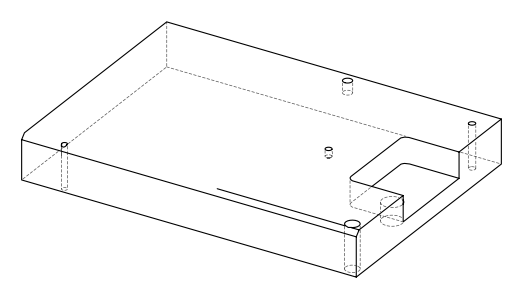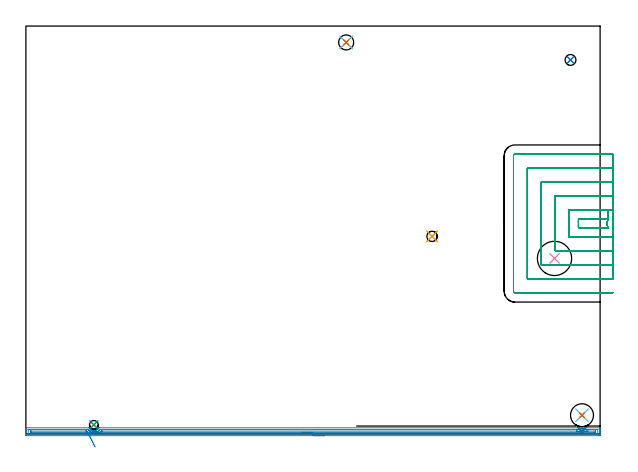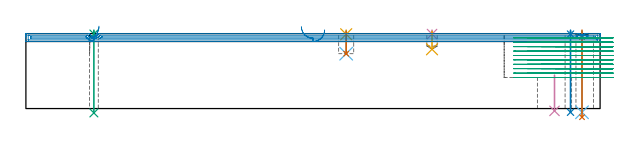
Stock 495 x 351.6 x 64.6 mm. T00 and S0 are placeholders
(PLAN: 15 operations, 10 tool changes, 47.2 min)
(1 SPOT_DRILL | STEP1HOLE | NXT0321_9005460120000 | 0.05 min | 182 mm3)
(2 SPOT_DRILL_1 | STEP1HOLE_1 | NXT0321_9005460120000 | 0.03 min | 2 mm3)
(3 SPOT_DRILL_2 | STEP1HOLE_2 | NXT0321_9005460120000 | 0.03 min | 0 mm3)
(4 SPOT_DRILL_3 | STEP1POCKET | NXT0321_9005460120000 | 0.03 min | 0 mm3)
(5 SPOT_DRILL_4 | STEP1POCKET_1 | NXT0321_9005460120000 | 0.03 min | 2 mm3)
(6 DRILL_THROUGH_HOLE_INTO_CENTER | STEP1HOLE | NXT0301_065 | 0.28 min | 4312 mm3)
(7 DRILL_TO_ENLARGE_THROUGH_HOLE | STEP1HOLE | UGT0301_264 | 0.3 min | 15361 mm3)
(8 DRILL_THROUGH_HOLE_INTO_CENTER_1 | STEP1HOLE_1 | NXT0301_065 | 0.28 min | 4445 mm3)
(9 DRILL_THROUGH_HOLE_INTO_CENTER_2 | STEP1HOLE_2 | UGT0301_195 | 0.28 min | 2890 mm3)
(10 INDEXABLE_INSERT_DRILL_THROUGH_HOLE_FROM_SOLID | STEP1HOLE_3 | NXT0302_030 | 0.13 min | 44109 mm3)
(11 DRILL_BLIND_HOLE_INTO_CENTER | STEP1POCKET | UGT0301_205 | 0.06 min | 722 mm3)
(12 DRILL_BLIND_HOLE_INTO_CENTER_1 | STEP1POCKET_1 | UGT0301_195 | 0.08 min | 704 mm3)
(13 DRILL_TO_ENLARGE_BLIND_HOLE | STEP1POCKET_1 | UGT0301_374 | 0.08 min | 1580 mm3)
(14 AREA_MILL | FG_CHAMFER_SURFACE | UGT0205_001 | 12.16 min | 11429 mm3)
(15 MILL_SLOT | SLOT_PARTIAL_RECTANGULAR | NXT0201_012 | Follow Part, ap 4, ae 75% | 33.34 min | 396099 mm3)
(TOOL NXT0321_9005460120000 | NC Spot Drill, 142deg, 12mm, Carbide, Uncoated | D12 PA142 FL30 Z2)
(TOOL NXT0301_065 | Carbide Drill 9.4mm [860.1-0940-075A1-MM 2214] | D9.4 PA140 FL98 Z2)
(TOOL UGT0301_264 | Twist Drill 19.8 mm | D19.8 PA118 FL140 Z2)
(TOOL UGT0301_195 | Twist Drill 7.6 mm | D7.6 PA118 FL73 Z2)
(TOOL NXT0302_030 | Index. Insert Drill 29.5mm [880-D2950L32-03] | D29.5 PA176 FL89 Z2)
(TOOL UGT0301_205 | Twist Drill 8.9 mm | D8.9 PA118 FL78 Z2)
(TOOL UGT0301_374 | Twist Drill Flat Bottom 13 mm | D13 PA180 FL101 Z2)
(TOOL UGT0205_001 | Chamfer Mill 20 x 3 x 45 deg. | D20 FL50 Z2)
(TOOL NXT0201_012 | ENDMILL 16mm [2P460-1600-NA 1630] | D16 FL38 Z6)
(OP 1 SPOT_DRILL)
G17 G21 G94 G90
T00 M6
G54
G17 G0 G90 X479.4 Y16.1 S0 M3
G43 Z74.6 H0
G94 G81 G98 Z61.6 F250. R67.6
G80
M5
M2
(OP 2 SPOT_DRILL_1)
G17 G21 G94 G90
T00 M6
G54
G17 G0 G90 X469.5 Y322.4 S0 M3
G43 Z74.6 H0
G94 G81 G98 Z64.191 F250. R67.6
G80
M5
M2
(OP 3 SPOT_DRILL_2)
G17 G21 G94 G90
T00 M6
G54
G17 G0 G90 X58.6 Y7.8 S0 M3
G43 Z74.6 H0
G94 G81 G98 Z64.273 F250. R67.6
G80
M5
M2
(OP 4 SPOT_DRILL_3)
G17 G21 G94 G90
T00 M6
G54
G17 G0 G90 X350.1 Y170.3 S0 M3
G43 Z74.6 H0
G94 G81 G98 Z64.217 F250. R67.6
G80
M5
M2
(OP 5 SPOT_DRILL_4)
G17 G21 G94 G90
T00 M6
G54
G17 G0 G90 X276.1 Y337.5 S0 M3
G43 Z74.6 H0
G94 G81 G98 Z64.04 F250. R67.6
G80
M5
M2
(OP 6 DRILL_THROUGH_HOLE_INTO_CENTER)
G17 G21 G94 G90
T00 M6
G54
G17 G0 G90 X479.4 Y16.1 S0 M3
G43 Z74.6 H1
G94 G73 G98 Z-3.211 F250. Q8.476 R66.6
G80
M5
M2
(OP 7 DRILL_TO_ENLARGE_THROUGH_HOLE)
G17 G21 G94 G90
T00 M6
G54
G17 G0 G90 X479.4 Y16.1 S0 M3
G43 Z74.6 H0
G94 G73 G98 Z-7.449 F250. Q18.012 R66.6
G80
M5
M2
(OP 8 DRILL_THROUGH_HOLE_INTO_CENTER_1)
G17 G21 G94 G90
T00 M6
G54
G17 G0 G90 X469.5 Y322.4 S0 M3
G43 Z74.6 H1
G94 G73 G98 Z-3.211 F250. Q8.476 R66.6
G80
M5
M2
(OP 9 DRILL_THROUGH_HOLE_INTO_CENTER_2)
G17 G21 G94 G90
T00 M6
G54
G17 G0 G90 X58.6 Y7.8 S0 M3
G43 Z74.6 H0
G94 G73 G98 Z-3.783 F250. Q7.598 R66.6
G80
M5
M2
(OP 10 INDEXABLE_INSERT_DRILL_THROUGH_HOLE_FROM_SOLID)
G17 G21 G94 G90
T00 M6
G54
G17 G0 G90 X455.7 Y151.3 S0 M3
G43 Z74.6 H1
G94 G81 G98 Z-2.015 F250. R28.8
G80
M5
M2
(OP 11 DRILL_BLIND_HOLE_INTO_CENTER)
G17 G21 G94 G90
T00 M6
G54
G17 G0 G90 X350.1 Y170.3 S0 M3
G43 Z74.6 H0
G94 G81 G98 Z51.1 F250. R66.6
G80
M5
M2
(OP 12 DRILL_BLIND_HOLE_INTO_CENTER_1)
G17 G21 G94 G90
T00 M6
G54
G17 G0 G90 X276.1 Y337.5 S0 M3
G43 Z74.6 H0
G94 G81 G98 Z47.3 F250. R66.6
G80
M5
M2
(OP 13 DRILL_TO_ENLARGE_BLIND_HOLE)
G17 G21 G94 G90
T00 M6
G54
G17 G0 G90 X276.1 Y337.5 S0 M3
G43 Z74.6 H0
G94 G81 G98 Z47.3 F250. R66.6
G80
M5
M2
(OP 14 AREA_MILL)
G17 G21 G94 G90
T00 M6
G54
G17 G0 G90 X257.5 Y-1.5 S1061 M3
G43 Z74.6 H0
Z67.8
G94 G1 X257.462 Z66.928 F250.
X257.348 Z66.064
X257.159 Z65.212
X256.897 Z64.38
X256.563 Z63.574
X256.16 Z62.8
X255.692 Z62.064
X255.16 Z61.372
X254.571 Z60.729
X253.928 Z60.14
X253.236 Z59.608
X252.5 Z59.14
X251.726 Z58.737
X250.92 Z58.403
X250.088 Z58.141
X249.236 Z57.952
X248.372 Z57.838
X247.5 Z57.8
X0.612
X0.266 Y-1.497 Z57.802
X0.01 Y-1.493 Z57.804
X0. Y-1.158 Z58.139
Y2.337 Z61.631
Y2.887 Z62.184
Y3.21 Z62.506
Y3.761 Z63.057
Y4.084 Z63.379
Y5.047 Z64.346
X0.003 Y5.176 Z64.468
X0.01 Y5.298 Z64.588
X0.165 Y5.3 Z64.6
X54.186
X54.925 Y5.296 Z64.59
X55.079 Y4.905 Z64.205
X55.11 Y4.826 Z64.125
X55.248 Y4.521 Z63.818
X55.269 Y4.475 Z63.772
X55.378 Y4.295 Z63.592
X55.522 Y4.084 Z63.384
X55.545 Y4.05 Z63.35
X55.729 Y3.82 Z63.119
X55.891 Y3.647 Z62.945
X55.931 Y3.604 Z62.903
X55.972 Y3.566 Z62.865
X56.041 Y3.502 Z62.798
X56.112 Y3.433 Z62.732
X56.147 Y3.4 Z62.7
X56.163 Y3.388 Z62.687
X56.595 Y3.084 Z62.383
X56.821 Y2.949 Z62.249
X57.057 Y2.836 Z62.135
X57.498 Y2.674 Z61.972
X57.758 Y2.614 Z61.91
X57.816 Y2.6 Z61.897
X57.907 Y2.58 Z61.873
X57.951 Y2.569 Z61.864
X58.055 Y2.556 Z61.854
X58.059 Y2.555 Z61.853
X58.204 Y2.541 Z61.832
X58.265 Y2.533 Z61.827
X58.403 Y2.519 Z61.808
X58.601
X58.651 Z61.807
X58.751 Y2.517 Z61.814
X58.776 Y2.516 Z61.815
X58.845 Z61.814
X59.071 Y2.536 Z61.833
X59.296 Y2.574 Z61.871
X59.385 Y2.597 Z61.893
X59.63 Y2.656 Z61.956
X59.739 Y2.683 Z61.983
X59.971 Y2.762 Z62.062
X60.032 Y2.787 Z62.087
X60.198 Y2.858 Z62.157
X60.319 Y2.919 Z62.217
X60.419 Y2.969 Z62.267
X60.633 Y3.094 Z62.393
X60.801 Y3.21 Z62.509
X60.846 Y3.242 Z62.54
X61.032 Y3.388 Z62.685
X61.049 Y3.402 Z62.698
X61.155 Y3.502 Z62.798
X61.296 Y3.634 Z62.933
X61.527 Y3.885 Z63.184
X61.668 Y4.084 Z63.383
X61.815 Y4.293 Z63.593
X61.984 Y4.608 Z63.908
X62.05 Y4.731 Z64.03
X62.105 Y4.872 Z64.169
X62.139 Y4.958 Z64.253
X62.222 Y5.167 Z64.467
X62.23 Y5.187 Z64.487
X62.275 Y5.293 Z64.593
X63.115 Y5.3 Z64.6
X475.637 Y5.297 Z64.597
X475.976 Y5.291 Z64.591
X476.01 Y5.29 Z64.59
X476.027 Y5.289 Z64.589
X476.27 Y5.209 Z64.508
X476.334 Y5.187 Z64.486
X476.389 Y5.172 Z64.47
X476.977 Y5.022 Z64.314
X477.184 Y4.965 Z64.264
X477.213 Y4.958 Z64.257
X477.284 Y4.94 Z64.238
X477.34 Y4.929 Z64.225
X477.423 Y4.915 Z64.206
X477.73 Y4.852 Z64.145
X477.984 Y4.814 Z64.107
X478.178 Y4.785 Z64.079
X478.316 Y4.771 Z64.065
X478.624 Y4.739 Z64.034
X478.694 Y4.735 Z64.03
X479. Y4.72 Z64.009
X479.072 Y4.715 Z64.007
X479.208 Y4.712
X479.519 Y4.708 Z64.004
X479.602 Y4.711 Z64.007
X479.742 Y4.719
X479.966 Y4.725 Z64.02
X480.413 Y4.76 Z64.057
X480.722 Y4.799 Z64.097
X480.86 Y4.816 Z64.114
X481.308 Y4.895 Z64.19
X481.441 Y4.926 Z64.22
X481.541 Y4.946 Z64.244
X481.593 Y4.958 Z64.256
X481.754 Y4.994 Z64.293
X481.879 Y5.028 Z64.327
X482.464 Y5.187 Z64.486
X482.649 Y5.249 Z64.548
X482.761 Y5.282 Z64.582
X482.78 Y5.286 Z64.586
X482.81 Y5.289 Z64.589
X483.58 Y5.295 Z64.595
X494.835 Y5.3 Z64.6
X494.99 Y5.298 Z64.588
X494.997 Y5.176 Z64.468
X495. Y5.046 Z64.346
Y4.731 Z64.031
Y4.084 Z63.379
Y2.887 Z62.184
Y2.337 Z61.631
Y-0.883 Z58.414
X494.996 Y-1.158 Z58.139
X494.99 Y-1.493 Z57.804
X494.734 Y-1.496 Z57.802
X494.388 Y-1.499 Z57.801
X494.038 Y-1.5 Z57.8
X247.5
Y-0.086 Z59.214
X2.398 Y-0.085 Z59.215
X2.193 Y-0.084 Z59.216
X2.051 Y-0.081 Z59.219
X2.02 Y-0.079 Z59.221
X2.01 Y-0.066 Z59.234
X2.007 Y-0.038 Z59.262
X2.001 Y0.104 Z59.404
Y3.599 Z62.899
X2.005 Y3.729 Z63.029
X2.01 Y3.832 Z63.132
X2.018 Y3.879 Z63.179
X2.053 Y3.88 Z63.18
X2.398 Y3.884 Z63.184
X2.601 Y3.885 Z63.185
X3.291 Y3.886 Z63.186
X52.603 Y3.885 Z63.185
X53.293 Y3.881 Z63.181
X53.391 Y3.879 Z63.179
X53.445 Y3.875 Z63.175
X53.494 Y3.807 Z63.107
X53.664 Y3.568 Z62.868
X53.93 Y3.21 Z62.51
X54.186 Y2.918 Z62.218
X54.483 Y2.624 Z61.924
X54.635 Y2.485 Z61.785
X54.831 Y2.337 Z61.637
X55.079 Y2.16 Z61.46
X55.23 Y2.059 Z61.359
X55.585 Y1.842 Z61.142
X55.972 Y1.655 Z60.955
X56.475 Y1.463 Z60.763
X56.865 Y1.339 Z60.639
X57.036 Y1.296 Z60.596
X57.449 Y1.205 Z60.505
X57.758 Y1.163 Z60.463
X58.107 Y1.121 Z60.421
X58.651 Y1.106 Z60.406
X59.009 Y1.113 Z60.413
X59.544 Y1.167 Z60.467
X59.801 Y1.212 Z60.512
X60.436 Y1.364 Z60.664
X60.515 Y1.386 Z60.686
X60.753 Y1.463 Z60.763
X61.163 Y1.626 Z60.926
X61.329 Y1.699 Z60.999
X61.753 Y1.922 Z61.222
X61.931 Y2.026 Z61.326
X62.222 Y2.219 Z61.519
X62.291 Y2.269 Z61.569
X62.376 Y2.337 Z61.637
X62.768 Y2.676 Z61.976
X63.115 Y3.023 Z62.323
X63.204 Y3.124 Z62.424
X63.274 Y3.21 Z62.51
X63.755 Y3.879 Z63.179
X63.836 Y3.881 Z63.181
X64.008 Y3.884 Z63.184
X64.211 Y3.885 Z63.185
X474.951 Y3.882 Z63.182
X475.294 Y3.88 Z63.18
X475.465 Y3.878 Z63.178
X475.55 Y3.875 Z63.175
X475.637 Y3.855 Z63.155
X475.95 Y3.778 Z63.078
X476.53 Y3.635 Z62.935
X476.723 Y3.589 Z62.889
X477.287 Y3.476 Z62.776
X477.423 Y3.454 Z62.754
X477.776 Y3.404 Z62.704
X478.164 Y3.359 Z62.659
X478.316 Y3.346 Z62.646
X479.118 Y3.299 Z62.599
X479.24 Y3.295 Z62.595
X479.643 Y3.302 Z62.602
X480.035 Y3.312 Z62.612
X480.102 Y3.316 Z62.616
X480.821 Y3.38 Z62.68
X480.995 Y3.399 Z62.699
X481.098 Y3.413 Z62.713
X481.731 Y3.517 Z62.817
X481.888 Y3.547 Z62.847
X482.334 Y3.647 Z62.947
X482.78 Y3.76 Z63.06
X483.043 Y3.827 Z63.127
X483.175 Y3.858 Z63.158
X483.247 Y3.873 Z63.173
X483.331 Y3.875 Z63.175
X483.673 Y3.879 Z63.179
X483.882 Y3.88 Z63.18
X484.566 Y3.881 Z63.181
X492.602 Y3.884 Z63.184
X492.808 Y3.883 Z63.183
X492.949 Y3.88 Z63.18
X492.98 Y3.878 Z63.178
X492.99 Y3.865 Z63.165
X492.993 Y3.838 Z63.138
X492.999 Y3.696 Z62.996
Y0.201 Z59.501
X492.995 Y0.071 Z59.371
X492.99 Y-0.032 Z59.268
X492.982 Y-0.079 Z59.221
X492.947 Y-0.08 Z59.22
X492.602 Y-0.084 Z59.216
X492.399 Y-0.085 Z59.215
X491.709 Y-0.086 Z59.214
X247.5
Y1.328 Z60.628
X63.87 Y1.329 Z60.629
X63.831
X63.809 Y1.331 Z60.631
X63.838 Y1.359 Z60.659
X64.008 Y1.506 Z60.806
X64.448 Y1.907 Z61.207
X65.001 Y2.464 Z61.764
X65.09 Y2.467 Z61.767
X65.279 Y2.469 Z61.769
X65.656 Y2.471 Z61.771
X65.794
X474.611 Y2.468 Z61.768
X474.744 Y2.466 Z61.766
X475.123 Y2.461 Z61.761
X475.221 Y2.454 Z61.754
X475.703 Y2.337 Z61.637
X476.53 Y2.158 Z61.458
X476.76 Y2.112 Z61.412
X477.423 Y2.012 Z61.312
X477.797 Y1.971 Z61.271
X478.316 Y1.928 Z61.228
X478.758 Y1.904 Z61.204
X479.209 Y1.888 Z61.188
X479.668 Y1.887 Z61.187
X480.102 Y1.902 Z61.202
X480.518 Y1.93 Z61.23
X480.995 Y1.971 Z61.271
X481.33 Y2.008 Z61.308
X481.888 Y2.092 Z61.392
X482.102 Y2.127 Z61.427
X482.78 Y2.259 Z61.559
X482.845 Y2.273 Z61.573
X483.114 Y2.337 Z61.637
X483.56 Y2.448 Z61.748
X483.609 Y2.459 Z61.759
X483.673 Y2.461 Z61.761
X484.434 Y2.466 Z61.766
X484.566 Y2.467 Z61.767
X490.681 Y2.469 Z61.769
X490.817 Y2.468 Z61.768
X490.952 Y2.465 Z61.765
X490.983 Y2.463 Z61.763
X490.99 Y2.443 Z61.743
X490.995 Y2.396 Z61.696
X490.998 Y2.337 Z61.637
X491. Y2.158 Z61.458
X490.996 Y1.463 Z60.763
X490.993 Y1.374 Z60.674
X490.99 Y1.335 Z60.635
X490.95 Y1.333 Z60.633
X490.817 Y1.331 Z60.631
X490.061 Y1.329 Z60.629
X489.924 Y1.328 Z60.628
X247.5
X246.628 Z60.667
X245.764 Z60.78
X244.912 Z60.969
X244.08 Z61.232
X243.274 Z61.565
X242.5 Z61.968
X241.764 Z62.437
X241.072 Z62.968
X240.429 Z63.557
X239.84 Z64.201
X239.308 Z64.893
X238.84 Z65.628
X238.437 Z66.402
X238.103 Z67.208
X237.841 Z68.04
X237.652 Z68.892
X237.538 Z69.757
X237.5 Z70.628
G0 Z74.6
X62.967 Y1.675
Z70.981
G1 X62.959 Y1.674 Z70.109
X62.876 Y1.671 Z69.24
X62.717 Y1.666 Z68.382
X62.485 Y1.658 Z67.542
X62.18 Y1.647 Z66.724
X61.804 Y1.634 Z65.937
X61.362 Y1.618 Z65.185
X60.856 Y1.6 Z64.475
X60.29 Y1.58 Z63.811
X59.668 Y1.558 Z63.199
X58.996 Y1.535 Z62.644
X58.277 Y1.509 Z62.15
X57.519 Y1.483 Z61.72
X56.726 Y1.455 Z61.358
X55.904 Y1.426 Z61.067
X55.06 Y1.396 Z60.848
X54.2 Y1.366 Z60.704
X53.331 Y1.335 Z60.635
X53.293 Y1.334 Z60.634
X52.538 Y1.329 Z60.629
X52.4
X4.321
X4.183 Y1.33 Z60.63
X4.046 Y1.333 Z60.633
X4.015 Y1.335 Z60.635
X4.009 Y1.357 Z60.657
X4.003 Y1.403 Z60.703
X4.001 Y1.463 Z60.763
X4. Y1.642 Z60.942
X4.003 Y2.337 Z61.637
X4.006 Y2.426 Z61.726
X4.01 Y2.465 Z61.765
X4.05 Y2.467 Z61.767
X4.183 Y2.47 Z61.77
X4.939 Y2.471 Z61.771
X51.645
X51.92 Y2.469 Z61.769
X52.103 Y2.464 Z61.764
X52.213 Y2.459 Z61.759
X52.236 Y2.436 Z61.736
X52.33 Y2.337 Z61.637
X52.4 Y2.262 Z61.562
X52.803 Y1.853 Z61.153
X53.006 Y1.663 Z60.963
X53.235 Y1.463 Z60.763
X53.293 Y1.41 Z60.71
X53.331 Y1.335 Z60.635
X53.634 Y0.732 Z60.083
X53.958 Y0.088 Z59.591
X54.3 Y-0.592 Z59.165
X54.657 Y-1.303 Z58.806
X55.027 Y-2.038 Z58.518
X55.407 Y-2.793 Z58.303
X55.794 Y-3.563 Z58.162
X56.185 Y-4.34 Z58.097
X56.577 Y-5.119 Z58.108
X56.967 Y-5.895 Z58.195
X57.352 Y-6.66 Z58.358
X57.729 Y-7.411 Z58.594
X58.096 Y-8.14 Z58.903
X58.449 Y-8.842 Z59.281
X58.786 Y-9.512 Z59.727
X59.104 Y-10.144 Z60.236
X59.401 Y-10.735 Z60.806
X59.675 Y-11.279 Z61.43
G0 Z74.6
M5
M2
(OP 15 MILL_SLOT)
G17 G21 G94 G90
T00 M6
G54
G17 G0 G90 X506. Y193.1 S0 M3
G43 Z74.742 H1
Z60.948
G94 G1 X503. F250.
X501.9 F500.
Y185.1
G3 X501.9 Y177.7 R8.
G1 X476.3
Y185.1
X501.9
Y193.1
X468.3
Y169.7
X503.
X506. F250.
Y205.1
X503.
X456.3 F500.
Y158.013
G2 X457.819 Y157.7 R6.779
G1 X503.
X506. F250.
Y217.1
X503.
X444.3 F500.
Y145.7
X451.944
X454.944 F250.
X456.453
X459.453
X503. F500.
X506. F250.
Y229.1
X503.
X432.3 F500.
Y133.7
X503.
X506. F250.
Y241.1
X503.
X421.6 F500.
G3 X420.3 Y239.8 R1.3
G1 Y123.
G3 X421.6 Y121.7 R1.3
G1 X503.
X506. F250.
G0 Y193.1 Z57.154
G1 X503.
X501.9 F500.
Y185.1
G3 X501.9 Y177.7 R8.
G1 X476.3
Y185.1
X501.9
Y193.1
X468.3
Y169.7
X503.
X506. F250.
Y205.1
X503.
X456.3 F500.
Y158.013
G2 X457.819 Y157.7 R6.779
G1 X503.
X506. F250.
Y217.1
X503.
X444.3 F500.
Y145.7
X451.944
X454.944 F250.
X456.453
X459.453
X503. F500.
X506. F250.
Y229.1
X503.
X432.3 F500.
Y133.7
X503.
X506. F250.
Y241.1
X503.
X421.6 F500.
G3 X420.3 Y239.8 R1.3
G1 Y123.
G3 X421.6 Y121.7 R1.3
G1 X503.
X506. F250.
G0 Y193.1 Z53.359
G1 X503.
X501.9 F500.
Y185.1
G3 X501.9 Y177.7 R8.
G1 X476.3
Y185.1
X501.9
Y193.1
X468.3
Y169.7
X503.
X506. F250.
Y205.1
X503.
X456.3 F500.
Y158.013
G2 X457.819 Y157.7 R6.779
G1 X503.
X506. F250.
Y217.1
X503.
X444.3 F500.
Y145.7
X451.943
X454.943 F250.
X456.448
X459.448
X503. F500.
X506. F250.
Y229.1
X503.
X432.3 F500.
Y133.7
X503.
X506. F250.
Y241.1
X503.
X421.6 F500.
G3 X420.3 Y239.8 R1.3
G1 Y123.
G3 X421.6 Y121.7 R1.3
G1 X503.
X506. F250.
G0 Y193.1 Z49.565
G1 X503.
X501.9 F500.
Y185.1
G3 X501.9 Y177.7 R8.
G1 X476.3
Y185.1
X501.9
Y193.1
X468.3
Y169.7
X503.
X506. F250.
Y205.1
X503.
X456.3 F500.
Y158.013
G2 X457.819 Y157.7 R6.779
G1 X503.
X506. F250.
Y217.1
X503.
X444.3 F500.
Y145.7
X451.943
X454.943 F250.
X456.448
X459.448
X503. F500.
X506. F250.
Y229.1
X503.
X432.3 F500.
Y133.7
X503.
X506. F250.
Y241.1
X503.
X421.6 F500.
G3 X420.3 Y239.8 R1.3
G1 Y123.
G3 X421.6 Y121.7 R1.3
G1 X503.
X506. F250.
G0 Y193.1 Z45.771
G1 X503.
X501.9 F500.
Y185.1
G3 X501.9 Y177.7 R8.
G1 X476.3
Y185.1
X501.9
Y193.1
X468.3
Y169.7
X503.
X506. F250.
Y205.1
X503.
X456.3 F500.
Y158.013
G2 X457.819 Y157.7 R6.779
G1 X503.
X506. F250.
Y217.1
X503.
X444.3 F500.
Y145.7
X451.943
X454.943 F250.
X456.453
X459.453
X503. F500.
X506. F250.
Y229.1
X503.
X432.3 F500.
Y133.7
X503.
X506. F250.
Y241.1
X503.
X421.6 F500.
G3 X420.3 Y239.8 R1.3
G1 Y123.
G3 X421.6 Y121.7 R1.3
G1 X503.
X506. F250.
G0 Y193.1 Z41.977
G1 X503.
X501.9 F500.
Y185.1
G3 X501.9 Y177.7 R8.
G1 X476.3
Y185.1
X501.9
Y193.1
X468.3
Y169.7
X503.
X506. F250.
Y205.1
X503.
X456.3 F500.
Y158.013
G2 X457.819 Y157.7 R6.779
G1 X503.
X506. F250.
Y217.1
X503.
X444.3 F500.
Y145.7
X451.943
X454.943 F250.
X456.453
X459.453
X503. F500.
X506. F250.
Y229.1
X503.
X432.3 F500.
Y133.7
X503.
X506. F250.
Y241.1
X503.
X421.6 F500.
G3 X420.3 Y239.8 R1.3
G1 Y123.
G3 X421.6 Y121.7 R1.3
G1 X503.
X506. F250.
G0 Y193.1 Z38.183
G1 X503.
X501.9 F500.
Y185.1
G3 X501.9 Y177.7 R8.
G1 X476.3
Y185.1
X501.9
Y193.1
X468.3
Y169.7
X503.
X506. F250.
Y205.1
X503.
X456.3 F500.
Y158.013
G2 X457.819 Y157.7 R6.779
G1 X503.
X506. F250.
Y217.1
X503.
X444.3 F500.
Y145.7
X451.943
X454.943 F250.
X456.448
X459.448
X503. F500.
X506. F250.
Y229.1
X503.
X432.3 F500.
Y133.7
X503.
X506. F250.
Y241.1
X503.
X421.6 F500.
G3 X420.3 Y239.8 R1.3
G1 Y123.
G3 X421.6 Y121.7 R1.3
G1 X503.
X506. F250.
G0 Y193.1 Z34.388
G1 X503.
X501.9 F500.
Y185.1
G3 X501.9 Y177.7 R8.
G1 X476.3
Y185.1
X501.9
Y193.1
X468.3
Y169.7
X503.
X506. F250.
Y205.1
X503.
X456.3 F500.
Y158.013
G2 X457.819 Y157.7 R6.779
G1 X503.
X506. F250.
Y217.1
X503.
X444.3 F500.
Y145.7
X451.943
X454.943 F250.
X456.448
X459.448
X503. F500.
X506. F250.
Y229.1
X503.
X432.3 F500.
Y133.7
X503.
X506. F250.
Y241.1
X503.
X421.6 F500.
G3 X420.3 Y239.8 R1.3
G1 Y123.
G3 X421.6 Y121.7 R1.3
G1 X503.
X506. F250.
G0 Y193.1 Z30.594
G1 X503.
X501.9 F500.
Y185.1
G3 X501.9 Y177.7 R8.
G1 X476.3
Y185.1
X501.9
Y193.1
X468.3
Y169.7
X503.
X506. F250.
Y205.1
X503.
X456.3 F500.
Y158.013
G2 X457.819 Y157.7 R6.779
G1 X503.
X506. F250.
Y217.1
X503.
X444.3 F500.
Y145.7
X451.943
X454.943 F250.
X456.448
X459.448
X503. F500.
X506. F250.
Y229.1
X503.
X432.3 F500.
Y133.7
X503.
X506. F250.
Y241.1
X503.
X421.6 F500.
G3 X420.3 Y239.8 R1.3
G1 Y123.
G3 X421.6 Y121.7 R1.3
G1 X503.
X506. F250.
G0 Y193.1 Z26.8
G1 X503.
X501.9 F500.
Y185.1
G3 X501.9 Y177.7 R8.
G1 X476.3
Y185.1
X501.9
Y193.1
X468.3
Y169.7
X503.
X506. F250.
Y205.1
X503.
X456.3 F500.
Y158.013
G2 X457.819 Y157.7 R6.779
G1 X503.
X506. F250.
Y217.1
X503.
X444.3 F500.
Y145.7
X451.943
X454.943 F250.
X456.453
X459.453
X503. F500.
X506. F250.
Y229.1
X503.
X432.3 F500.
Y133.7
X503.
X506. F250.
Y241.1
X503.
X421.6 F500.
G3 X420.3 Y239.8 R1.3
G1 Y123.
G3 X421.6 Y121.7 R1.3
G1 X503.
X506. F250.
G0 Z74.742
M5
M2
